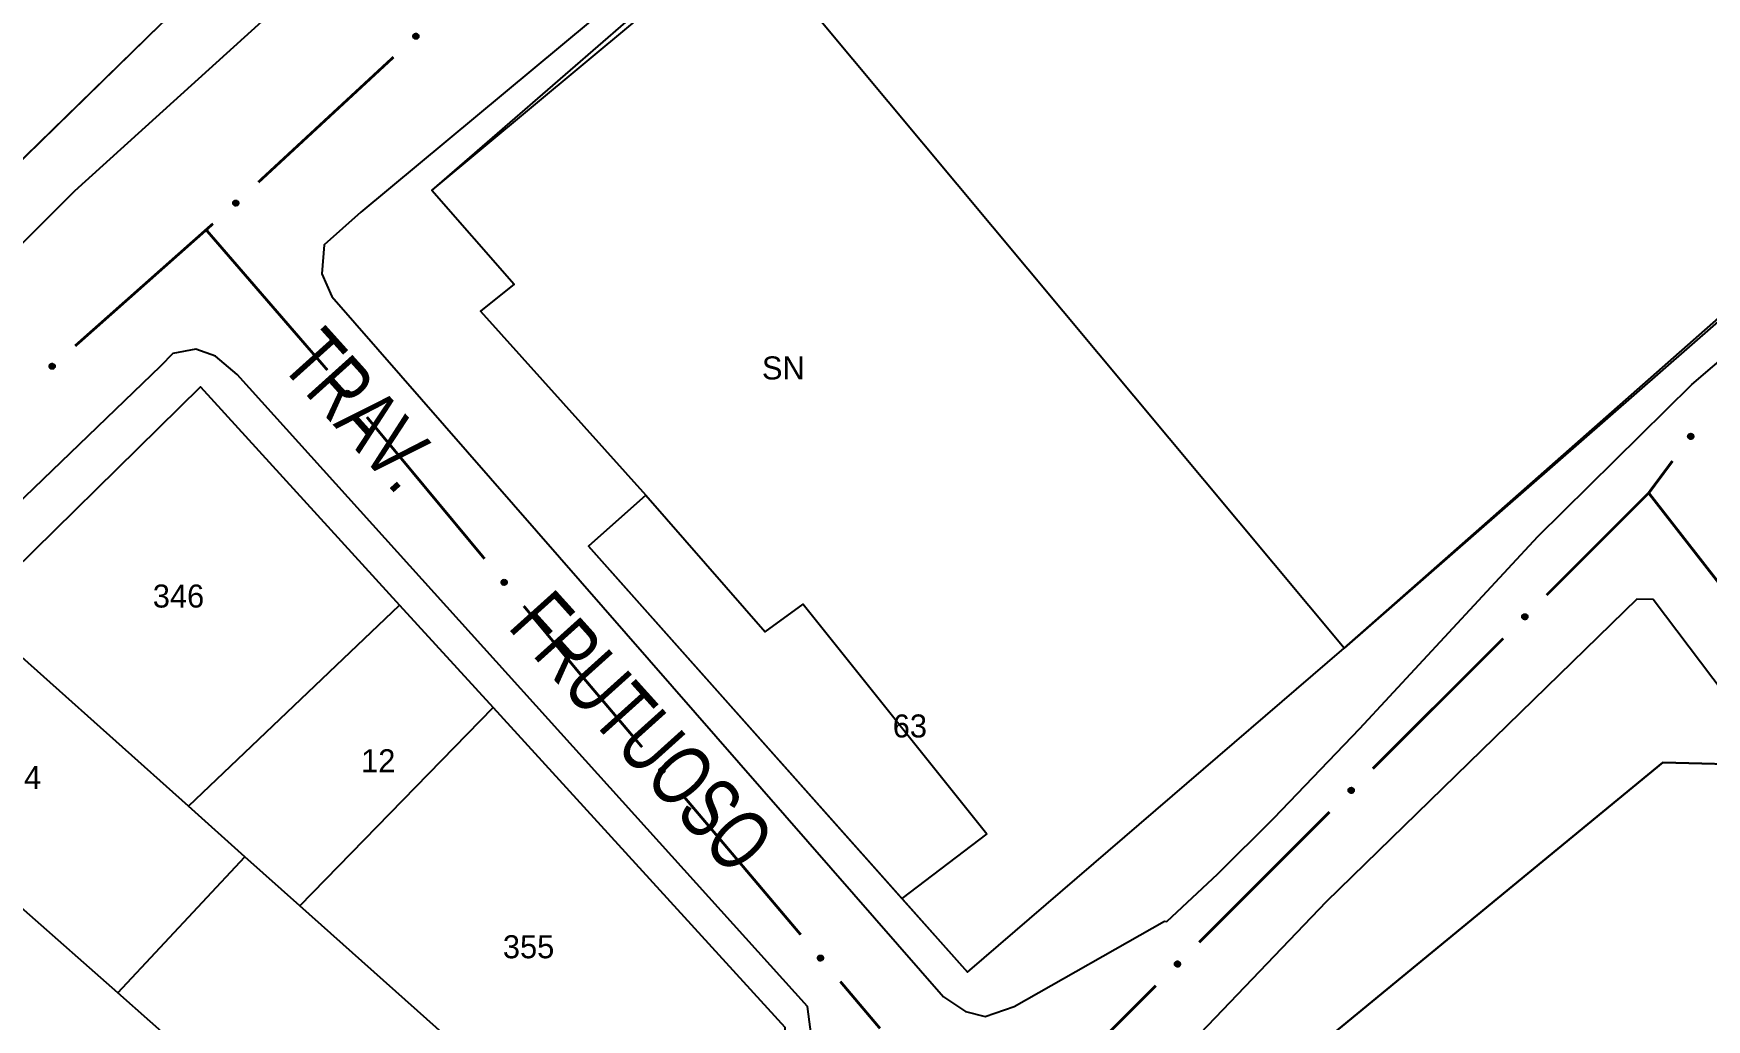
# Model space of a CAD drawing. Extents: x 199577 to 200882, y 4838726 to 4840156.
# Drawn here: x 199869.2 to 199978.2, y 4839594.1 to 4839658.3 of the extents above; entities that cross this region are included whole.
import ezdxf
from ezdxf.enums import TextEntityAlignment as Align

# ---------------------------------------------------------------- set-up
doc = ezdxf.new("R2010")
doc.units = 0
doc.header["$LTSCALE"] = 1.5
doc.header["$MEASUREMENT"] = 0
for name, color, linetype in [('CD_MALHA_LOTES', 7, 'CONTINUOUS'), ('RU-QUADRA', 210, 'CONTINUOUS'), ('SV-EIXO-RUA-PAV', 20, 'CONTINUOUS'), ('SV-RUA-PAVIM', 7, 'CONTINUOUS'), ('SV-TXT-RUA-PAV', 7, 'CONTINUOUS'), ('Th_NmrPorta', 1, 'CONTINUOUS')]:
    doc.layers.add(name, color=color, linetype=linetype)
doc.styles.add('ARIAL', font='ARIAL.SHX')

msp = doc.modelspace()

# ---------------------------------------------------------------- linework, layer by layer
at = {"layer": 'CD_MALHA_LOTES', "linetype": 'Continuous', "flags": 128}
for points in [[(199845.1, 4839695.32), (199780.34, 4839634.06), (199772.91, 4839627.43), (199767.28, 4839621.55), (199762.32, 4839626.7), (199710.63, 4839577.87), (199702.93, 4839570.4), (199652.38, 4839522), (199657.19, 4839516.96), (199582.72, 4839445.79), (199598.21, 4839428.37), (199614.97, 4839410.76), (199617.07, 4839410.2), (199619.77, 4839411.15), (199664.32, 4839452.58), (199781.38, 4839565.17), (199796.83, 4839580.03), (199877.53, 4839658.95)], [(200023.55, 4839678.56), (199954.6, 4839618.28)], [(199915.6, 4839664.98), (199909.59, 4839660.67), (199895.17, 4839648.14)], [(199954.6, 4839618.28), (199917.99, 4839662.18), (199915.6, 4839664.98)], [(199895.17, 4839648.14), (199900.55, 4839642), (199898.34, 4839640.25), (199909.12, 4839628.26)], [(199865.18, 4839620.63), (199880.11, 4839635.32), (199893.08, 4839621.1)], [(199905.39, 4839624.93), (199909.12, 4839628.26)], [(199909.12, 4839628.26), (199916.9, 4839619.36), (199919.36, 4839621.15), (199931.33, 4839606.19)], [(199925.8, 4839601.98), (199905.39, 4839624.93)], [(199879.32, 4839608), (199893.08, 4839621.1)], [(199893.08, 4839621.1), (199899.17, 4839614.43)], [(199879.32, 4839608), (199865.18, 4839620.63)], [(199930.08, 4839597.17), (199954.6, 4839618.28)], [(199886.59, 4839601.5), (199899.17, 4839614.43)], [(199899.17, 4839614.43), (199918.18, 4839593.6), (199918.01, 4839589.99), (199909.98, 4839580.6)], [(199874.73, 4839595.83), (199856.4, 4839611.99)], [(200000, 4839585.76), (199982.11, 4839610.67), (199975.37, 4839610.83), (199952.51, 4839592.05), (199952.15, 4839587.39), (199980.1, 4839563.28), (200000, 4839578.01)], [(199883.01, 4839604.7), (199879.32, 4839608)], [(199931.33, 4839606.19), (199925.8, 4839601.98)], [(199874.73, 4839595.83), (199883.01, 4839604.7)], [(199886.59, 4839601.5), (199883.01, 4839604.7)], [(199909.98, 4839580.6), (199886.59, 4839601.5)], [(199925.8, 4839601.98), (199930.08, 4839597.17)], [(199878.95, 4839592.1), (199874.73, 4839595.83)]]:
    msp.add_lwpolyline(points, dxfattribs=at)
at = {"layer": 'RU-QUADRA', "linetype": 'Continuous', "flags": 128}
msp.add_lwpolyline([(199664.32, 4839452.58), (199781.38, 4839565.17), (199877.53, 4839658.95), (199894.68, 4839674.47), (199922.61, 4839700.51), (200000, 4839774.82), (200127.91, 4839897.56), (200162.15, 4839930.41), (200156.67, 4839958.91), (200109.35, 4839994.51), (200029.2, 4839897.56), (200000, 4839862.24), (199937.53, 4839789.94), (199872.75, 4839722.23), (199845.1, 4839695.32), (199780.34, 4839634.06), (199772.91, 4839627.43), (199767.28, 4839621.55), (199762.32, 4839626.7), (199710.63, 4839577.87), (199702.93, 4839570.4), (199652.38, 4839522)], dxfattribs=at)
for points in [[(200000.12, 4839658.43), (200023.55, 4839678.56), (200000, 4839707.88), (199989.84, 4839719.57), (199950.14, 4839689.2), (199947.72, 4839691.9), (199895.17, 4839648.14), (199900.55, 4839642), (199898.34, 4839640.25), (199909.12, 4839628.26), (199905.39, 4839624.93), (199930.08, 4839597.17), (199954.6, 4839618.28)], [(199880.11, 4839635.32), (199893.08, 4839621.1), (199899.17, 4839614.43), (199918.18, 4839593.6), (199918.01, 4839589.99), (199909.98, 4839580.6), (199902.26, 4839571.55), (199895, 4839563.06), (199887.63, 4839554.42), (199883.3, 4839549.36), (199875.13, 4839539.79), (199873.01, 4839539.73), (199856.75, 4839551.44), (199853.01, 4839554.13), (199848.88, 4839557.1), (199842, 4839562.05), (199821, 4839577.16), (199831.11, 4839587.11), (199841.06, 4839596.9), (199848.36, 4839604.08), (199856.4, 4839611.99), (199865.18, 4839620.63)], [(200000, 4839578.01), (199980.1, 4839563.28), (199952.15, 4839587.39), (199952.51, 4839592.05), (199975.37, 4839610.83), (199982.11, 4839610.67), (200000, 4839585.76), (200003.63, 4839580.7)]]:
    msp.add_lwpolyline(points, close=True, dxfattribs=at)
at = {"layer": 'SV-EIXO-RUA-PAV'}
for points in [[(199893.968698, 4839658.144473), (199893.969879, 4839658.193367), (199893.980891, 4839658.235148), (199894.000106, 4839658.267351), (199894.024507, 4839658.291381), (199894.052238, 4839658.313153), (199894.08504, 4839658.328936), (199894.125326, 4839658.338388), (199894.174382, 4839658.337548), (199894.216441, 4839658.323454), (199894.249021, 4839658.306305), (199894.275543, 4839658.282304), (199894.296242, 4839658.25501), (199894.311509, 4839658.220396), (199894.32069, 4839658.179475), (199894.318651, 4839658.130168), (199894.307574, 4839658.089282), (199894.28817, 4839658.058621), (199894.263873, 4839658.032111), (199894.235295, 4839658.010222), (199894.203007, 4839657.994915), (199894.16179, 4839657.985746), (199894.113151, 4839657.988403), (199894.072245, 4839657.998986), (199894.04132, 4839658.017954), (199894.015759, 4839658.042462), (199893.993583, 4839658.070011), (199893.976345, 4839658.102324), (199893.968698, 4839658.144473)], [(199882.229982, 4839647.272373), (199882.231163, 4839647.321268), (199882.242175, 4839647.363048), (199882.26139, 4839647.395252), (199882.28579, 4839647.419282), (199882.313522, 4839647.441054), (199882.346324, 4839647.456836), (199882.38661, 4839647.466289), (199882.435666, 4839647.465449), (199882.477725, 4839647.451354), (199882.510305, 4839647.434205), (199882.536827, 4839647.410205), (199882.557526, 4839647.382911), (199882.572793, 4839647.348296), (199882.581974, 4839647.307376), (199882.579935, 4839647.258069), (199882.568858, 4839647.217182), (199882.549454, 4839647.186522), (199882.525157, 4839647.160011), (199882.496579, 4839647.138123), (199882.464291, 4839647.122816), (199882.423074, 4839647.113647), (199882.374435, 4839647.116304), (199882.333529, 4839647.126887), (199882.302604, 4839647.145855), (199882.277043, 4839647.170363), (199882.254867, 4839647.197911), (199882.237629, 4839647.230224), (199882.229982, 4839647.272373)], [(199870.273854, 4839636.643647), (199870.276084, 4839636.692505), (199870.287991, 4839636.734039), (199870.307893, 4839636.765823), (199870.332803, 4839636.789324), (199870.360995, 4839636.810496), (199870.394128, 4839636.82557), (199870.434609, 4839636.834156), (199870.483635, 4839636.832263), (199870.525382, 4839636.817269), (199870.557586, 4839636.799425), (199870.583587, 4839636.774861), (199870.603695, 4839636.747129), (199870.618216, 4839636.712194), (199870.626516, 4839636.671087), (199870.62342, 4839636.621835), (199870.611467, 4839636.581195), (199870.59141, 4839636.550958), (199870.566549, 4839636.524975), (199870.537508, 4839636.503705), (199870.504899, 4839636.489095), (199870.463495, 4839636.480813), (199870.414924, 4839636.484513), (199870.374255, 4839636.495971), (199870.343744, 4839636.515599), (199870.318714, 4839636.54065), (199870.297135, 4839636.568668), (199870.280595, 4839636.601343), (199870.273854, 4839636.643647)], [(199889.66494, 4839635.068036), (199889.713698, 4839635.064199), (199889.754818, 4839635.050932), (199889.78593, 4839635.029995), (199889.808598, 4839635.004325), (199889.828831, 4839634.975451), (199889.842807, 4839634.94184), (199889.850055, 4839634.901099), (199889.84655, 4839634.852161), (199889.83019, 4839634.810931), (199889.811296, 4839634.779331), (199889.78589, 4839634.754153), (199889.757511, 4839634.734968), (199889.722117, 4839634.721605), (199889.680759, 4839634.714662), (199889.631635, 4839634.719377), (199889.591411, 4839634.732661), (199889.561851, 4839634.753702), (199889.5367, 4839634.779404), (199889.516397, 4839634.80913), (199889.502868, 4839634.842202), (199889.495953, 4839634.883857), (199889.501249, 4839634.93228), (199889.51404, 4839634.97255), (199889.534661, 4839635.002398), (199889.560522, 4839635.026589), (199889.589236, 4839635.047235), (199889.622438, 4839635.062691), (199889.66494, 4839635.068036)], [(199977.007104, 4839632.040712), (199976.999278, 4839632.088991), (199977.002424, 4839632.132084), (199977.015393, 4839632.16727), (199977.03496, 4839632.195375), (199977.058218, 4839632.221874), (199977.08756, 4839632.243416), (199977.125423, 4839632.260112), (199977.173797, 4839632.268302), (199977.21773, 4839632.262178), (199977.252907, 4839632.251309), (199977.283388, 4839632.232593), (199977.308751, 4839632.209568), (199977.33012, 4839632.178349), (199977.346665, 4839632.139813), (199977.353724, 4839632.090971), (199977.35035, 4839632.048745), (199977.336912, 4839632.015041), (199977.317902, 4839631.984516), (199977.293834, 4839631.957748), (199977.264909, 4839631.936768), (199977.226079, 4839631.920179), (199977.17778, 4839631.913851), (199977.135626, 4839631.916736), (199977.101742, 4839631.929696), (199977.072112, 4839631.949089), (199977.045251, 4839631.972093), (199977.022368, 4839632.000687), (199977.007104, 4839632.040712)], [(199899.882919, 4839622.755729), (199899.931677, 4839622.751892), (199899.972797, 4839622.738625), (199900.003909, 4839622.717688), (199900.026577, 4839622.692018), (199900.04681, 4839622.663144), (199900.060786, 4839622.629533), (199900.068034, 4839622.588792), (199900.064529, 4839622.539854), (199900.048169, 4839622.498624), (199900.029275, 4839622.467024), (199900.003869, 4839622.441846), (199899.97549, 4839622.422661), (199899.940096, 4839622.409298), (199899.898738, 4839622.402355), (199899.849614, 4839622.40707), (199899.80939, 4839622.420354), (199899.77983, 4839622.441395), (199899.754679, 4839622.467097), (199899.734376, 4839622.496823), (199899.720847, 4839622.529895), (199899.713932, 4839622.57155), (199899.719228, 4839622.619973), (199899.732019, 4839622.660243), (199899.75264, 4839622.690091), (199899.778501, 4839622.714282), (199899.807215, 4839622.734928), (199899.840417, 4839622.750384), (199899.882919, 4839622.755729)], [(199966.197476, 4839620.313153), (199966.196783, 4839620.362057), (199966.206187, 4839620.404229), (199966.224155, 4839620.437144), (199966.247617, 4839620.462091), (199966.274494, 4839620.484909), (199966.306667, 4839620.501937), (199966.346562, 4839620.512925), (199966.395614, 4839620.513964), (199966.438182, 4839620.501491), (199966.471395, 4839620.485602), (199966.498816, 4839620.462636), (199966.520546, 4839620.436154), (199966.537127, 4839620.40215), (199966.547868, 4839620.361611), (199966.54772, 4839620.312262), (199966.538216, 4839620.270981), (199966.520001, 4839620.2396), (199966.496737, 4839620.212178), (199966.469019, 4839620.189212), (199966.43734, 4839620.172679), (199966.396505, 4839620.161938), (199966.3478, 4839620.16273), (199966.306519, 4839620.171739), (199966.27489, 4839620.189509), (199966.248409, 4839620.21302), (199966.225194, 4839620.239699), (199966.206732, 4839620.271328), (199966.197476, 4839620.313153)], [(199910.157026, 4839610.491766), (199910.205817, 4839610.48838), (199910.247058, 4839610.475492), (199910.278362, 4839610.454843), (199910.301266, 4839610.429384), (199910.321764, 4839610.400698), (199910.33605, 4839610.367217), (199910.343674, 4839610.326545), (199910.34062, 4839610.277577), (199910.324642, 4839610.236197), (199910.30604, 4839610.204424), (199910.280867, 4839610.179013), (199910.252666, 4839610.159567), (199910.217398, 4839610.145878), (199910.176105, 4839610.138554), (199910.12694, 4839610.142816), (199910.086595, 4839610.155727), (199910.056841, 4839610.176495), (199910.031455, 4839610.201964), (199910.010879, 4839610.231501), (199909.997045, 4839610.264447), (199909.989746, 4839610.306036), (199909.994595, 4839610.354506), (199910.007014, 4839610.394892), (199910.027358, 4839610.424929), (199910.052995, 4839610.449358), (199910.081517, 4839610.470268), (199910.114575, 4839610.486029), (199910.157026, 4839610.491766)], [(199954.883767, 4839608.999445), (199954.883074, 4839609.048348), (199954.892479, 4839609.09052), (199954.910446, 4839609.123436), (199954.933908, 4839609.148383), (199954.960785, 4839609.171201), (199954.992959, 4839609.188228), (199955.032854, 4839609.199216), (199955.081906, 4839609.200256), (199955.124473, 4839609.187783), (199955.157686, 4839609.171894), (199955.185108, 4839609.148927), (199955.206837, 4839609.122446), (199955.223419, 4839609.088441), (199955.23416, 4839609.047903), (199955.234011, 4839608.998554), (199955.224508, 4839608.957273), (199955.206293, 4839608.925891), (199955.183029, 4839608.89847), (199955.15531, 4839608.875503), (199955.123632, 4839608.858971), (199955.082797, 4839608.84823), (199955.034091, 4839608.849022), (199954.99281, 4839608.85803), (199954.961181, 4839608.8758), (199954.9347, 4839608.899311), (199954.911486, 4839608.92599), (199954.893023, 4839608.957619), (199954.883767, 4839608.999445)], [(199920.488184, 4839598.274272), (199920.536975, 4839598.270886), (199920.578217, 4839598.257998), (199920.60952, 4839598.237349), (199920.632424, 4839598.211889), (199920.652922, 4839598.183203), (199920.667208, 4839598.149723), (199920.674832, 4839598.10905), (199920.671779, 4839598.060083), (199920.6558, 4839598.018703), (199920.637198, 4839597.98693), (199920.612025, 4839597.961519), (199920.583825, 4839597.942072), (199920.548556, 4839597.928383), (199920.507263, 4839597.921059), (199920.458098, 4839597.925321), (199920.417754, 4839597.938233), (199920.388, 4839597.959001), (199920.362613, 4839597.98447), (199920.342037, 4839598.014006), (199920.328203, 4839598.046953), (199920.320904, 4839598.088541), (199920.325753, 4839598.137011), (199920.338172, 4839598.177398), (199920.358517, 4839598.207435), (199920.384154, 4839598.231864), (199920.412675, 4839598.252773), (199920.445733, 4839598.268535), (199920.488184, 4839598.274272)], [(199943.570059, 4839597.685736), (199943.569366, 4839597.73464), (199943.57877, 4839597.776812), (199943.596738, 4839597.809727), (199943.6202, 4839597.834674), (199943.647077, 4839597.857492), (199943.67925, 4839597.87452), (199943.719145, 4839597.885508), (199943.768197, 4839597.886547), (199943.810765, 4839597.874074), (199943.843978, 4839597.858185), (199943.871399, 4839597.835219), (199943.893129, 4839597.808737), (199943.90971, 4839597.774733), (199943.920451, 4839597.734194), (199943.920303, 4839597.684845), (199943.910799, 4839597.643564), (199943.892584, 4839597.612183), (199943.86932, 4839597.584761), (199943.841602, 4839597.561794), (199943.809924, 4839597.545262), (199943.769088, 4839597.534521), (199943.720383, 4839597.535313), (199943.679102, 4839597.544322), (199943.647473, 4839597.562091), (199943.620992, 4839597.585603), (199943.597777, 4839597.612282), (199943.579315, 4839597.643911), (199943.570059, 4839597.685736)]]:
    msp.add_lwpolyline(points, close=True, dxfattribs=at)
for points in [[(199893.968698, 4839658.144473), (199894.125326, 4839658.338388)], [(199893.969879, 4839658.193367), (199894.08504, 4839658.328936)], [(199893.970423, 4839658.17108), (199894.100043, 4839658.328328)], [(199893.974361, 4839658.12265), (199894.148547, 4839658.334193)], [(199893.976054, 4839658.217211), (199894.062814, 4839658.314305)], [(199893.976345, 4839658.102324), (199894.174382, 4839658.337548)], [(199893.980891, 4839658.235148), (199894.052238, 4839658.313153)], [(199893.988531, 4839658.089278), (199894.191749, 4839658.327709)], [(199893.993583, 4839658.070011), (199894.216441, 4839658.323454)], [(199894.006705, 4839658.059614), (199894.22787, 4839658.312807)], [(199894.015759, 4839658.042462), (199894.249021, 4839658.306305)], [(199894.030738, 4839658.031657), (199894.262767, 4839658.291193)], [(199894.04132, 4839658.017954), (199894.275543, 4839658.282304)], [(199894.059851, 4839658.010264), (199894.284019, 4839658.266239)], [(199894.072245, 4839657.998986), (199894.296242, 4839658.25501)], [(199894.094971, 4839657.994434), (199894.301118, 4839658.233719)], [(199894.113151, 4839657.988403), (199894.311509, 4839658.220396)], [(199894.139248, 4839657.990806), (199894.314214, 4839658.197491)], [(199894.16179, 4839657.985746), (199894.32069, 4839658.179475)], [(199894.184822, 4839657.995818), (199894.314294, 4839658.14921)], [(199894.203007, 4839657.994915), (199894.318651, 4839658.130168)], [(199894.221903, 4839658.005984), (199894.308738, 4839658.105006)], [(199894.235295, 4839658.010222), (199894.307574, 4839658.089282)], [(199882.229982, 4839647.272373), (199882.38661, 4839647.466289)], [(199882.231163, 4839647.321268), (199882.346324, 4839647.456836)], [(199882.231707, 4839647.29898), (199882.361327, 4839647.456228)], [(199882.235645, 4839647.250551), (199882.409831, 4839647.462094)], [(199882.237338, 4839647.345112), (199882.324098, 4839647.442206)], [(199882.237629, 4839647.230224), (199882.435666, 4839647.465449)], [(199882.242175, 4839647.363048), (199882.313522, 4839647.441054)], [(199882.249815, 4839647.217178), (199882.453033, 4839647.45561)], [(199882.254867, 4839647.197911), (199882.477725, 4839647.451354)], [(199882.267989, 4839647.187514), (199882.489154, 4839647.440708)], [(199882.277043, 4839647.170363), (199882.510305, 4839647.434205)], [(199882.292022, 4839647.159557), (199882.524051, 4839647.419093)], [(199882.302604, 4839647.145855), (199882.536827, 4839647.410205)], [(199882.321135, 4839647.138165), (199882.545303, 4839647.394139)], [(199882.333529, 4839647.126887), (199882.557526, 4839647.382911)], [(199882.356255, 4839647.122335), (199882.562402, 4839647.36162)], [(199882.374435, 4839647.116304), (199882.572793, 4839647.348296)], [(199882.400532, 4839647.118707), (199882.575497, 4839647.325392)], [(199882.423074, 4839647.113647), (199882.581974, 4839647.307376)], [(199882.446106, 4839647.123719), (199882.575578, 4839647.27711)], [(199882.464291, 4839647.122816), (199882.579935, 4839647.258069)], [(199882.483187, 4839647.133885), (199882.570022, 4839647.232907)], [(199882.496579, 4839647.138123), (199882.568858, 4839647.217182)], [(199870.273854, 4839636.643647), (199870.434609, 4839636.834156)], [(199870.276084, 4839636.692505), (199870.394128, 4839636.82557)], [(199870.27615, 4839636.670211), (199870.409116, 4839636.82464)], [(199870.279047, 4839636.621708), (199870.457734, 4839636.829464)], [(199870.280595, 4839636.601343), (199870.483635, 4839636.832263)], [(199870.282769, 4839636.716211), (199870.371594, 4839636.81142)], [(199870.287991, 4839636.734039), (199870.360995, 4839636.810496)], [(199870.292498, 4839636.588039), (199870.500787, 4839636.822054)], [(199870.297135, 4839636.568668), (199870.525382, 4839636.817269)], [(199870.310031, 4839636.557992), (199870.536579, 4839636.80638)], [(199870.318714, 4839636.54065), (199870.557586, 4839636.799425)], [(199870.333459, 4839636.529525), (199870.571005, 4839636.784021)], [(199870.343744, 4839636.515599), (199870.583587, 4839636.774861)], [(199870.362106, 4839636.507513), (199870.591716, 4839636.758617)], [(199870.374255, 4839636.495971), (199870.603695, 4839636.747129)], [(199870.396877, 4839636.490933), (199870.608114, 4839636.725738)], [(199870.414924, 4839636.484513), (199870.618216, 4839636.712194)], [(199870.441067, 4839636.486355), (199870.620428, 4839636.689237)], [(199870.463495, 4839636.480813), (199870.626516, 4839636.671087)], [(199870.486738, 4839636.490388), (199870.619472, 4839636.640965)], [(199870.504899, 4839636.489095), (199870.62342, 4839636.621835)], [(199870.524029, 4839636.499755), (199870.612968, 4839636.596891)], [(199870.537508, 4839636.503705), (199870.611467, 4839636.581195)], [(199889.501249, 4839634.93228), (199889.722117, 4839634.721605)], [(199889.50826, 4839634.950105), (199889.735986, 4839634.731256)], [(199889.51404, 4839634.97255), (199889.757511, 4839634.734968)], [(199889.525975, 4839634.984312), (199889.769387, 4839634.746562)], [(199889.534661, 4839635.002398), (199889.78589, 4839634.754153)], [(199889.548919, 4839635.012219), (199889.795459, 4839634.766426)], [(199889.560522, 4839635.026589), (199889.811296, 4839634.779331)], [(199889.578141, 4839635.034697), (199889.818938, 4839634.800098)], [(199889.589236, 4839635.047235), (199889.83019, 4839634.810931)], [(199889.608749, 4839635.051233), (199889.835782, 4839634.835355)], [(199889.622438, 4839635.062691), (199889.84655, 4839634.852161)], [(199889.642842, 4839635.063568), (199889.844605, 4839634.878141)], [(199889.66494, 4839635.068036), (199889.850055, 4839634.901099)], [(199889.691414, 4839635.064867), (199889.841384, 4839634.926891)], [(199889.713698, 4839635.064199), (199889.842807, 4839634.94184)], [(199889.737171, 4839635.056737), (199889.829406, 4839634.964828)], [(199889.754818, 4839635.050932), (199889.828831, 4839634.975451)], [(199889.495953, 4839634.883857), (199889.680759, 4839634.714662)], [(199889.502231, 4839634.90609), (199889.6991, 4839634.720149)], [(199889.502868, 4839634.842202), (199889.631635, 4839634.719377)], [(199889.504758, 4839634.860311), (199889.650885, 4839634.722693)], [(199889.512893, 4839634.822732), (199889.60705, 4839634.730644)], [(199889.516397, 4839634.80913), (199889.591411, 4839634.732661)], [(199976.999278, 4839632.088991), (199977.08756, 4839632.243416)], [(199977.000965, 4839632.113564), (199977.068402, 4839632.22495)], [(199977.002424, 4839632.132084), (199977.058218, 4839632.221874)], [(199977.003909, 4839632.067183), (199977.10242, 4839632.245576)], [(199977.007104, 4839632.040712), (199977.125423, 4839632.260112)], [(199977.016681, 4839632.020302), (199977.149019, 4839632.260256)], [(199977.022368, 4839632.000687), (199977.173797, 4839632.268302)], [(199977.036743, 4839631.990103), (199977.192677, 4839632.261823)], [(199977.045251, 4839631.972093), (199977.21773, 4839632.262178)], [(199977.06006, 4839631.964285), (199977.230921, 4839632.253814)], [(199977.072112, 4839631.949089), (199977.252907, 4839632.251309)], [(199977.088822, 4839631.941221), (199977.269197, 4839632.238981)], [(199977.101742, 4839631.929696), (199977.283388, 4839632.232593)], [(199977.121371, 4839631.925543), (199977.294673, 4839632.218359)], [(199977.135626, 4839631.916736), (199977.308751, 4839632.209568)], [(199977.158802, 4839631.916438), (199977.317458, 4839632.189536)], [(199977.17778, 4839631.913851), (199977.33012, 4839632.178349)], [(199977.202991, 4839631.92101), (199977.336988, 4839632.156332)], [(199977.226079, 4839631.920179), (199977.346665, 4839632.139813)], [(199977.246868, 4839631.934313), (199977.345942, 4839632.108888)], [(199977.264909, 4839631.936768), (199977.353724, 4839632.090971)], [(199977.281449, 4839631.951121), (199977.348604, 4839632.064416)], [(199977.293834, 4839631.957748), (199977.35035, 4839632.048745)], [(199899.713932, 4839622.57155), (199899.898738, 4839622.402355)], [(199899.719228, 4839622.619973), (199899.940096, 4839622.409298)], [(199899.72021, 4839622.593783), (199899.917079, 4839622.407842)], [(199899.720847, 4839622.529895), (199899.849614, 4839622.40707)], [(199899.722737, 4839622.548004), (199899.868864, 4839622.410386)], [(199899.726239, 4839622.637798), (199899.953965, 4839622.418949)], [(199899.730872, 4839622.510425), (199899.825029, 4839622.418337)], [(199899.732019, 4839622.660243), (199899.97549, 4839622.422661)], [(199899.734376, 4839622.496823), (199899.80939, 4839622.420354)], [(199899.743954, 4839622.672005), (199899.987366, 4839622.434255)], [(199899.75264, 4839622.690091), (199900.003869, 4839622.441846)], [(199899.766898, 4839622.699912), (199900.013438, 4839622.454119)], [(199899.778501, 4839622.714282), (199900.029275, 4839622.467024)], [(199899.79612, 4839622.72239), (199900.036917, 4839622.487791)], [(199899.807215, 4839622.734928), (199900.048169, 4839622.498624)], [(199899.826728, 4839622.738925), (199900.053761, 4839622.523048)], [(199899.840417, 4839622.750384), (199900.064529, 4839622.539854)], [(199899.860821, 4839622.751261), (199900.062584, 4839622.565834)], [(199899.882919, 4839622.755729), (199900.068034, 4839622.588792)], [(199899.909393, 4839622.75256), (199900.059363, 4839622.614584)], [(199899.931677, 4839622.751892), (199900.060786, 4839622.629533)], [(199899.95515, 4839622.74443), (199900.047385, 4839622.65252)], [(199899.972797, 4839622.738625), (199900.04681, 4839622.663144)], [(199966.196783, 4839620.362057), (199966.306667, 4839620.501937)], [(199966.197476, 4839620.313153), (199966.346562, 4839620.512925)], [(199966.198181, 4839620.339807), (199966.321683, 4839620.501904)], [(199966.20204, 4839620.38612), (199966.285018, 4839620.486466)], [(199966.20397, 4839620.291563), (199966.369926, 4839620.509622)], [(199966.206187, 4839620.404229), (199966.274494, 4839620.484909)], [(199966.206732, 4839620.271328), (199966.395614, 4839620.513964)], [(199966.219408, 4839620.258758), (199966.413345, 4839620.504798)], [(199966.225194, 4839620.239699), (199966.438182, 4839620.501491)], [(199966.238705, 4839620.229812), (199966.45001, 4839620.49129)], [(199966.248409, 4839620.21302), (199966.471395, 4839620.485602)], [(199966.263791, 4839620.202796), (199966.48571, 4839620.471028)], [(199966.27489, 4839620.189509), (199966.498816, 4839620.462636)], [(199966.293702, 4839620.182534), (199966.507902, 4839620.446906)], [(199966.306519, 4839620.171739), (199966.520546, 4839620.436154)], [(199966.329402, 4839620.168061), (199966.526234, 4839620.415066)], [(199966.3478, 4839620.16273), (199966.537127, 4839620.40215)], [(199966.373786, 4839620.166131), (199966.540707, 4839620.379366)], [(199966.396505, 4839620.161938), (199966.547868, 4839620.361611)], [(199966.419134, 4839620.172885), (199966.542637, 4839620.331123)], [(199966.43734, 4839620.172679), (199966.54772, 4839620.312262)], [(199966.455799, 4839620.184464), (199966.538777, 4839620.286739)], [(199966.469019, 4839620.189212), (199966.538216, 4839620.270981)], [(199909.989746, 4839610.306036), (199910.176105, 4839610.138554)], [(199909.994595, 4839610.354506), (199910.217398, 4839610.145878)], [(199909.995818, 4839610.328326), (199910.194395, 4839610.14421)], [(199909.997045, 4839610.264447), (199910.12694, 4839610.142816)], [(199909.998768, 4839610.282573), (199910.146159, 4839610.146309)], [(199910.001441, 4839610.372395), (199910.231177, 4839610.155656)], [(199910.007014, 4839610.394892), (199910.252666, 4839610.159567)], [(199910.007249, 4839610.24507), (199910.102251, 4839610.153855)], [(199910.010879, 4839610.231501), (199910.086595, 4839610.155727)], [(199910.01884, 4839610.406764), (199910.264435, 4839610.17127)], [(199910.027358, 4839610.424929), (199910.280867, 4839610.179013)], [(199910.041525, 4839610.434881), (199910.290323, 4839610.191374)], [(199910.052995, 4839610.449358), (199910.30604, 4839610.204424)], [(199910.070538, 4839610.457628), (199910.31349, 4839610.225261)], [(199910.081517, 4839610.470268), (199910.324642, 4839610.236197)], [(199910.100992, 4839610.474445), (199910.330008, 4839610.260672)], [(199910.114575, 4839610.486029), (199910.34062, 4839610.277577)], [(199910.13497, 4839610.487095), (199910.338435, 4839610.303537)], [(199910.157026, 4839610.491766), (199910.343674, 4839610.326545)], [(199910.183528, 4839610.488842), (199910.334765, 4839610.352256)], [(199910.205817, 4839610.48838), (199910.33605, 4839610.367217)], [(199910.229358, 4839610.481135), (199910.322437, 4839610.39008)], [(199910.247058, 4839610.475492), (199910.321764, 4839610.400698)], [(199954.883074, 4839609.048348), (199954.992959, 4839609.188228)], [(199954.883767, 4839608.999445), (199955.032854, 4839609.199216)], [(199954.884472, 4839609.026098), (199955.007975, 4839609.188195)], [(199954.888332, 4839609.072411), (199954.97131, 4839609.172757)], [(199954.890261, 4839608.977855), (199955.056218, 4839609.195914)], [(199954.892479, 4839609.09052), (199954.960785, 4839609.171201)], [(199954.893023, 4839608.957619), (199955.081906, 4839609.200256)], [(199954.905699, 4839608.94505), (199955.099637, 4839609.19109)], [(199954.911486, 4839608.92599), (199955.124473, 4839609.187783)], [(199954.924996, 4839608.916104), (199955.136301, 4839609.177582)], [(199954.9347, 4839608.899311), (199955.157686, 4839609.171894)], [(199954.950083, 4839608.889088), (199955.172001, 4839609.157319)], [(199954.961181, 4839608.8758), (199955.185108, 4839609.148927)], [(199954.979994, 4839608.868825), (199955.194193, 4839609.133198)], [(199954.99281, 4839608.85803), (199955.206837, 4839609.122446)], [(199955.015694, 4839608.854352), (199955.212526, 4839609.101357)], [(199955.034091, 4839608.849022), (199955.223419, 4839609.088441)], [(199955.060077, 4839608.852423), (199955.226999, 4839609.065657)], [(199955.082797, 4839608.84823), (199955.23416, 4839609.047903)], [(199955.105426, 4839608.859177), (199955.228928, 4839609.017414)], [(199955.123632, 4839608.858971), (199955.234011, 4839608.998554)], [(199955.142091, 4839608.870755), (199955.225069, 4839608.973031)], [(199955.15531, 4839608.875503), (199955.224508, 4839608.957273)], [(199920.320904, 4839598.088541), (199920.507263, 4839597.921059)], [(199920.325753, 4839598.137011), (199920.548556, 4839597.928383)], [(199920.326976, 4839598.110832), (199920.525553, 4839597.926716)], [(199920.328203, 4839598.046953), (199920.458098, 4839597.925321)], [(199920.329926, 4839598.065078), (199920.477317, 4839597.928814)], [(199920.332599, 4839598.1549), (199920.562335, 4839597.938162)], [(199920.338172, 4839598.177398), (199920.583825, 4839597.942072)], [(199920.338408, 4839598.027576), (199920.43341, 4839597.93636)], [(199920.342037, 4839598.014006), (199920.417754, 4839597.938233)], [(199920.349998, 4839598.18927), (199920.595593, 4839597.953776)], [(199920.358517, 4839598.207435), (199920.612025, 4839597.961519)], [(199920.372683, 4839598.217387), (199920.621481, 4839597.97388)], [(199920.384154, 4839598.231864), (199920.637198, 4839597.98693)], [(199920.401696, 4839598.240134), (199920.644649, 4839598.007766)], [(199920.412675, 4839598.252773), (199920.6558, 4839598.018703)], [(199920.43215, 4839598.256951), (199920.661166, 4839598.043177)], [(199920.445733, 4839598.268535), (199920.671779, 4839598.060083)], [(199920.466128, 4839598.2696), (199920.669593, 4839598.086043)], [(199920.488184, 4839598.274272), (199920.674832, 4839598.10905)], [(199920.514686, 4839598.271347), (199920.665923, 4839598.134762)], [(199920.536975, 4839598.270886), (199920.667208, 4839598.149723)], [(199920.560517, 4839598.263641), (199920.653596, 4839598.172586)], [(199920.578217, 4839598.257998), (199920.652922, 4839598.183203)], [(199943.569366, 4839597.73464), (199943.67925, 4839597.87452)], [(199943.570059, 4839597.685736), (199943.719145, 4839597.885508)], [(199943.570764, 4839597.71239), (199943.694266, 4839597.874487)], [(199943.574623, 4839597.758703), (199943.657601, 4839597.859049)], [(199943.576553, 4839597.664146), (199943.742509, 4839597.882205)], [(199943.57877, 4839597.776812), (199943.647077, 4839597.857492)], [(199943.579315, 4839597.643911), (199943.768197, 4839597.886547)], [(199943.591991, 4839597.631341), (199943.785928, 4839597.877381)], [(199943.597777, 4839597.612282), (199943.810765, 4839597.874074)], [(199943.611288, 4839597.602395), (199943.822593, 4839597.863873)], [(199943.620992, 4839597.585603), (199943.843978, 4839597.858185)], [(199943.636374, 4839597.575379), (199943.858293, 4839597.843611)], [(199943.647473, 4839597.562091), (199943.871399, 4839597.835219)], [(199943.666285, 4839597.555117), (199943.880485, 4839597.819489)], [(199943.679102, 4839597.544322), (199943.893129, 4839597.808737)], [(199943.701985, 4839597.540644), (199943.898817, 4839597.787649)], [(199943.720383, 4839597.535313), (199943.90971, 4839597.774733)], [(199943.746369, 4839597.538714), (199943.91329, 4839597.751949)], [(199943.769088, 4839597.534521), (199943.920451, 4839597.734194)], [(199943.791717, 4839597.545468), (199943.91522, 4839597.703706)], [(199943.809924, 4839597.545262), (199943.920303, 4839597.684845)], [(199943.828382, 4839597.557047), (199943.91136, 4839597.659322)], [(199943.841602, 4839597.561794), (199943.910799, 4839597.643564)]]:
    msp.add_lwpolyline(points, dxfattribs=at)
at = {"layer": 'SV-EIXO-RUA-PAV', "const_width": 0.18}
for points in [[(199883.877536, 4839648.648255), (199892.681573, 4839656.802329)], [(199871.95056, 4839637.983849), (199880.927587, 4839645.947076)], [(199880.53, 4839645.49), (199888.376036, 4839636.410368)], [(199890.949236, 4839633.348132), (199898.61272, 4839624.113902)], [(199974.44, 4839628.4), (199975.988585, 4839630.484866)], [(199974.155086, 4839628.115087), (199974.44, 4839628.4)], [(199974.44, 4839628.4), (199981.815655, 4839618.934288)], [(199967.791125, 4839621.751126), (199974.155086, 4839628.115087)], [(199901.167215, 4839621.035825), (199904.360334, 4839617.188229)], [(199956.477417, 4839610.437417), (199964.962698, 4839618.922698)], [(199904.360334, 4839617.188229), (199904.89, 4839616.55)], [(199904.89, 4839616.55), (199908.874349, 4839611.838161)], [(199911.457138, 4839608.783787), (199919.205507, 4839599.620666)], [(199945.163708, 4839599.123709), (199953.64899, 4839607.60899)], [(199921.788297, 4839596.566293), (199924.371086, 4839593.511919)], [(199933.85, 4839587.81), (199942.335281, 4839596.295281)]]:
    msp.add_lwpolyline(points, dxfattribs=at)
at = {"layer": 'SV-RUA-PAVIM', "linetype": 'Continuous'}
for points in [[(200000, 4839766.36, 3.5), (199987.85, 4839754.5, 3.5), (199967.46, 4839735.78, 3.5), (199952.73, 4839722.33, 3.5), (199920.64, 4839692.9, 3.5), (199896.74, 4839670.29, 3.57), (199896.31, 4839670.2, 3.49), (199871.9, 4839648.06, 3.49), (199822.11, 4839598.42, 3.25), (199781.47, 4839559.22, 2.94)], [(199982.5, 4839719.88, 4.15), (199970.03, 4839710.95, 4.15), (199946.67, 4839692.35, 3.85), (199916.7, 4839668.46, 3.64), (199890.55, 4839646.7, 3.42), (199888.17, 4839644.56, 3.05), (199888.02, 4839642.69, 3.05), (199888.67, 4839641.2, 3.05), (199928.5, 4839595.57, 3.07), (199929.94, 4839594.62, 3.06), (199931.21, 4839594.29, 3.15), (199933.12, 4839594.94, 3.35), (199942.9, 4839600.5, 3.68), (199943.05, 4839600.48, 3.7), (199946.37, 4839603.59, 3.7), (199950.02, 4839607.22, 3.74), (199955.62, 4839613.05, 4.25), (199967.22, 4839625.57, 4.66), (199977.24, 4839635.46, 5.37), (200000, 4839654.92, 7.34)], [(200000, 4839587.49, 6), (199982.5, 4839611.16, 6), (199974.73, 4839621.47, 5.02), (199973.66, 4839621.49, 5.02), (199953.44, 4839601.75, 4.57), (199945.22, 4839593.18, 3.91), (199943.43, 4839590.13, 3.71), (199942.66, 4839587.37, 3.6), (199943.16, 4839584.82, 3.6), (199944.29, 4839582.47, 3.63), (199953.78, 4839575.13, 3.65), (199979.85, 4839553.74, 5.33), (199981.64, 4839553.2, 5.39), (199983.5, 4839553.92, 5.39), (200000, 4839563.4, 7.34)]]:
    msp.add_polyline3d(points, dxfattribs=at)
msp.add_polyline3d([(199895.39, 4839560.53, 2.94), (199919.13, 4839589.04, 3.05), (199919.95, 4839591.16, 3.07), (199919.95, 4839592.61, 3.07), (199919.64, 4839594.94, 3.07), (199882.51, 4839636.13, 3.17), (199881.1, 4839637.32, 3.24), (199879.81, 4839637.78, 3.25), (199878.3, 4839637.48, 3.29), (199877.5, 4839636.66, 3.29), (199819.13, 4839580.44, 2.71), (199818.07, 4839578.86, 2.71), (199818.15, 4839577.91, 2.71), (199818.49, 4839577.01, 2.71), (199818.95, 4839576.38, 2.71), (199819.7, 4839575.63, 2.71), (199871.91, 4839538.32, 2.71), (199873.68, 4839538.12, 2.71), (199875.23, 4839538.02, 2.71)], close=True, dxfattribs=at)

# ---------------------------------------------------------------- texts
at = {"layer": 'SV-TXT-RUA-PAV', "style": 'ARIAL', "width": 0.7}
for s, p in [('TRAV.', (199885.22, 4839636.74)), ('FRUTUOSO', (199900.06, 4839619.64))]:
    msp.add_text(s, height=4, rotation=312, dxfattribs=at).set_placement(p)
at = {"layer": 'Th_NmrPorta', "color": 1}
for s, p in [('SN', (199916.680366, 4839636.549086)), ('346', (199877.005574, 4839621.685903)), ('63', (199925.200366, 4839613.219086)), ('12', (199890.575563, 4839610.951387)), ('324', (199866.388493, 4839609.867463)), ('355', (199899.807985, 4839598.833156))]:
    msp.add_text(s, height=1.5, dxfattribs=at).set_placement(p, align=Align.MIDDLE_LEFT)

doc.saveas('drawing.dxf')
